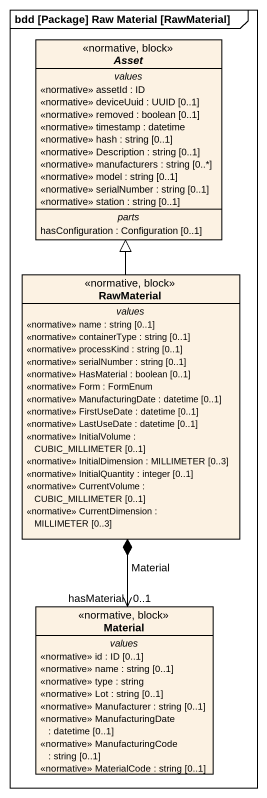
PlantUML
@startuml
mainframe bdd [Package] Raw Material [RawMaterial]
hide circle
hide empty members
abstract class Asset <<normative, block>> {
  -- values --
  <<normative>> assetId : ID
  <<normative>> deviceUuid : UUID [0..1]
  <<normative>> removed : boolean [0..1]
  <<normative>> timestamp : datetime
  <<normative>> hash : string [0..1]
  <<normative>> Description : string [0..1]
  <<normative>> manufacturers : string [0..*]
  <<normative>> model : string [0..1]
  <<normative>> serialNumber : string [0..1]
  <<normative>> station : string [0..1]
  -- parts --
  hasConfiguration : Configuration [0..1]
}
class RawMaterial <<normative, block>> {
  -- values --
  <<normative>> name : string [0..1]
  <<normative>> containerType : string [0..1]
  <<normative>> processKind : string [0..1]
  <<normative>> serialNumber : string [0..1]
  <<normative>> HasMaterial : boolean [0..1]
  <<normative>> Form : FormEnum
  <<normative>> ManufacturingDate : datetime [0..1]
  <<normative>> FirstUseDate : datetime [0..1]
  <<normative>> LastUseDate : datetime [0..1]
  <<normative>> InitialVolume : CUBIC_MILLIMETER [0..1]
  <<normative>> InitialDimension : MILLIMETER [0..3]
  <<normative>> InitialQuantity : integer [0..1]
  <<normative>> CurrentVolume : CUBIC_MILLIMETER [0..1]
  <<normative>> CurrentDimension : MILLIMETER [0..3]
}
class Material <<normative, block>> {
  -- values --
  <<normative>> id : ID [0..1]
  <<normative>> name : string [0..1]
  <<normative>> type : string
  <<normative>> Lot : string [0..1]
  <<normative>> Manufacturer : string [0..1]
  <<normative>> ManufacturingDate : datetime [0..1]
  <<normative>> ManufacturingCode : string [0..1]
  <<normative>> MaterialCode : string [0..1]
}
RawMaterial -up-|> Asset
RawMaterial *--> "hasMaterial\n0..1" Material : Material
@enduml
